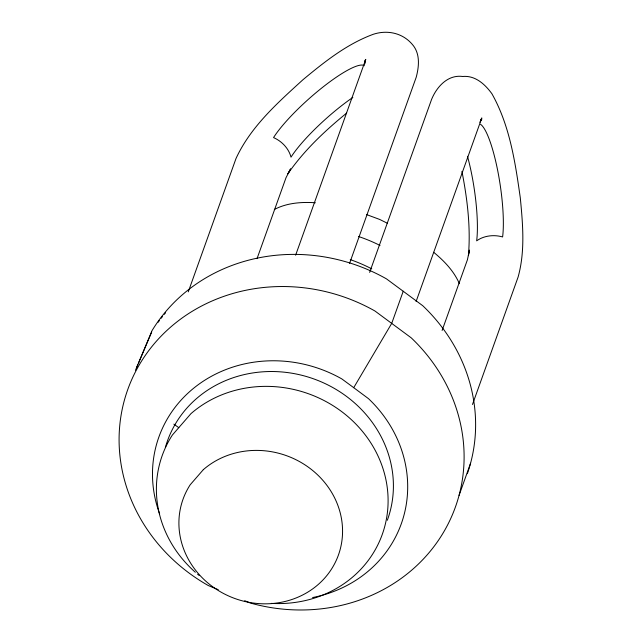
<?xml version="1.0" encoding="UTF-8"?>
<svg xmlns="http://www.w3.org/2000/svg" width="642" height="642" viewBox="0 0 642 642"><rect width="100%" height="100%" fill="white"/><g stroke="black" fill="none" stroke-linecap="round" stroke-linejoin="round"><path stroke-width="0.96" d="M364.536 63.959L364.961 60.276M135.494 370.233L152.074 330.566A174.038 160.083 19.7 0 1 386.468 278.869L422.717 305.688A174.038 160.083 19.7 0 1 467.352 473.684M364.728 63.967L365.739 59.377L295.617 255.219M188.266 291.861L236.015 158.486C250.653 126.699 277.585 102.872 302.976 79.712C324.475 61.873 346.832 43.993 373.347 34.267C387.262 29.709 402.438 32.902 412.132 44.194C420.349 53.278 419.138 66.335 416.193 77.305L349.585 263.332M257.025 258.662L286.011 177.714L290.601 168.854L287.873 173.797C303.979 150.533 324.788 130.896 346.648 113.096M369.64 272.401L431.56 99.47C436.688 86.863 447.763 74.44 462.673 76.478C475.265 75.291 484.983 84.246 491.876 93.7C509.796 125.439 515.245 162.274 520.301 197.864C522.821 224.13 525.268 251.231 518.118 277.015L472.48 404.492M403.24 291.211L391.732 323.351L353.718 387.672L368.524 398.682A128.737 118.417 19.7 0 1 403.593 516.585A128.737 118.417 19.7 0 1 312.582 597.55M416.096 301.515L481.829 117.935L480.529 120.439M442.105 330.461L467.392 259.85L469.479 250.091L468.411 255.636C470.811 227.428 467.352 199.028 461.927 171.358M459.062 495.375L470.57 463.235M136.65 367.513L137.805 364.792M138.576 362.979L151.656 332.123M479.807 122.221L481.805 119.099L480.473 120.535M274.319 209.493C286.862 202.88 301.451 201.837 315.35 202.752M366.582 214.588L379.687 219.444L387.495 223.296M218.264 589.685L208.233 585.512A174.038 160.083 19.7 0 1 140.566 362.706A174.038 160.083 19.7 0 1 374.96 311.009L411.209 337.828A174.038 160.083 19.7 0 1 442.627 533.815A174.038 160.083 19.7 0 1 250.163 602.974L244.698 600.695M173.854 424.145L178.781 427.66M353.718 387.672L341.809 378.908A128.737 118.417 19.7 0 0 197.768 385.031A128.737 118.417 19.7 0 0 159.625 513.841M433.663 252.274C444.079 260.861 454.022 271.125 459.375 283.7M165.355 447.538A116.884 107.511 19.7 0 1 310.527 377.793A116.884 107.511 19.7 0 1 387.327 520.269M271.341 603.384A116.884 107.511 19.7 0 0 379.623 459.584A116.884 107.511 19.7 0 0 190.963 413.641L172.369 435.043A116.884 107.511 19.7 0 0 195.337 572.263M199.076 575.425A116.884 107.511 19.7 0 1 197.567 574.173M158.189 322.22A172.345 158.526 19.7 0 1 159.368 320.607M161.174 318.215A172.345 158.526 19.7 0 1 162.41 316.642M164.296 314.307A172.345 158.526 19.7 0 1 165.588 312.766M358.437 236.473A63.63 24.91 23.9 0 1 380.016 245.453M350.251 259.609A63.63 24.91 23.9 0 1 371.75 268.862M467.488 156.287A63.63 12.591 81.4 0 1 476.661 240.846A26.587 21.29 7.1 0 1 502.614 236.938A63.63 12.591 81.4 0 0 497.767 170.933A63.63 12.591 81.4 0 0 480.489 124.291M352.843 97.432A63.63 12.728 -41.7 0 0 291.003 157.162A26.587 21.298 32.4 0 0 273.548 137.573A63.63 12.728 -41.7 0 1 322.557 87.36A63.63 12.728 -41.7 0 1 364.375 65.741M203.329 469.663L190.192 484.782A82.553 75.933 19.7 0 0 252.964 602.99A82.553 75.933 19.7 0 0 337.844 505.31A82.553 75.933 19.7 0 0 203.329 469.663"/></g></svg>
